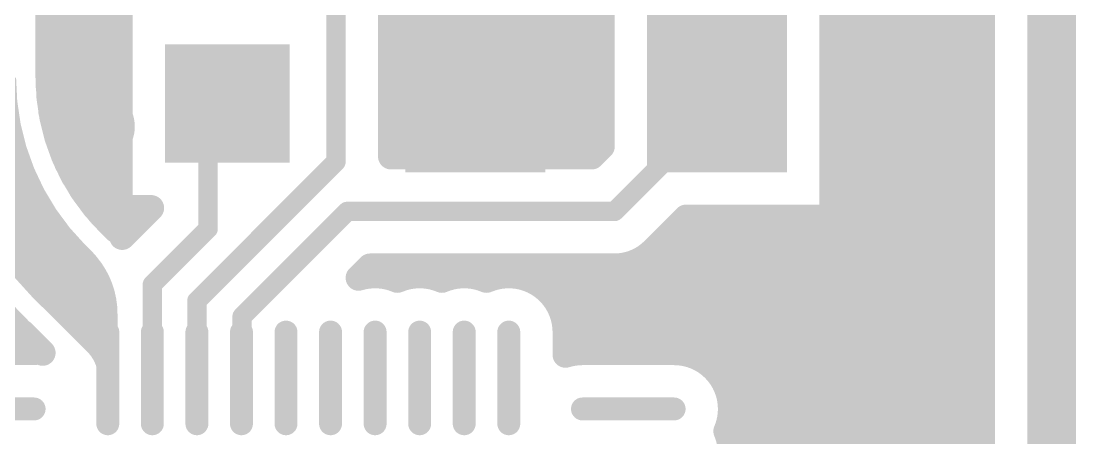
# Model space of a CAD drawing. Header units: inches. Extents: x 0 to 226, y 0 to 70.
# Drawn here: x 187.99 to 196.27, y 10.76 to 14.04 of the extents above; entities that cross this region are included whole.
import ezdxf

# ---------------------------------------------------------------- set-up
doc = ezdxf.new("R2010")
doc.units = ezdxf.units.IN
doc.layers.add('Keep-Out Layer', color=6, linetype='Continuous')
doc.layers.add('Top Layer', color=1, linetype='Continuous')

msp = doc.modelspace()

# ---------------------------------------------------------------- linework, layer by layer
at = {"layer": 'Keep-Out Layer'}
msp.add_lwpolyline([(196.08357024, -0.008415019999999999, 0.3809999999999999, 0.3809999999999999, 0), (196.08357024, 24.82168518, 0.3809999999999999, 0.3809999999999999, 0)], format="xyseb", dxfattribs=at)
at = {"layer": 'Top Layer'}
for points in [[(192.46724016, 12.97211528, 0.2032, 0.2032, 0), (192.46724016, 18.49805038, 0.2032, 0.2032, 0)], [(194.49924016, 0.53768498, 0.2032, 0.2032, 0), (194.49924016, 18.49805038, 0.2032, 0.2032, 0)], [(194.70244016, 0.53768498, 0.2032, 0.2032, 0), (194.70244016, 18.49805038, 0.2032, 0.2032, 0)], [(194.90564016, 0.53768498, 0.2032, 0.2032, 0), (194.90564016, 18.49805038, 0.2032, 0.2032, 0)], [(195.10884016, 0.53768498, 0.2032, 0.2032, 0), (195.10884016, 18.49805038, 0.2032, 0.2032, 0)], [(195.31204016, 0.53768498, 0.2032, 0.2032, 0), (195.31204016, 18.49805038, 0.2032, 0.2032, 0)], [(195.51524016, 0.53768498, 0.2032, 0.2032, 0), (195.51524016, 18.49805038, 0.2032, 0.2032, 0)], [(195.53747024, 0.53768498, 0.2032, 0.2032, 0), (195.53747024, 18.49805038, 0.2032, 0.2032, 0)], [(188.40324016, 12.81323574, 0.2032, 0.2032, 0), (188.40324016, 18.24406562, 0.2032, 0.2032, 0)], [(188.60644016, 12.52596936, 0.2032, 0.2032, 0), (188.60644016, 18.24406562, 0.2032, 0.2032, 0)], [(188.2022144, 13.59104724, 0.2032, 0.2032, 0), (188.2022144, 17.661001, 0.2032, 0.2032, 0)], [(192.26404016, 12.97211528, 0.2032, 0.2032, 0), (192.26404016, 15.04865672, 0.2032, 0.2032, 0)], [(192.06084016, 12.97211528, 0.2032, 0.2032, 0), (192.06084016, 14.84545672, 0.2032, 0.2032, 0)], [(191.24804016, 12.97211528, 0.2032, 0.2032, 0), (191.24804016, 14.76653638, 0.2032, 0.2032, 0)], [(191.45124016, 12.97211528, 0.2032, 0.2032, 0), (191.45124016, 14.79303874, 0.2032, 0.2032, 0)], [(191.65444016, 12.97211528, 0.2032, 0.2032, 0), (191.65444016, 14.79303874, 0.2032, 0.2032, 0)], [(191.85764016, 12.97211528, 0.2032, 0.2032, 0), (191.85764016, 14.79303874, 0.2032, 0.2032, 0)], [(190.46131072, 12.93094188, 0.1524, 0.1524, 0), (190.46131072, 14.59046358, 0.1524, 0.1524, 0)], [(191.04484016, 12.97211528, 0.2032, 0.2032, 0), (191.04484016, 14.56333638, 0.2032, 0.2032, 0)], [(192.55001876, 13.0512947, 0.2032, 0.2032, 0), (192.55001876, 14.50424074, 0.2032, 0.2032, 0)], [(194.36122164, 12.49303826, 0.2032, 0.2032, 0), (194.36122164, 14.50424074, 0.2032, 0.2032, 0)], [(190.89311072, 12.97211528, 0.2032, 0.2032, 0), (190.89311072, 14.41160694, 0.2032, 0.2032, 0)], [(188.76203548, 12.56723928, 0.2032, 0.2032, 0), (188.76203548, 14.20843996, 0.2032, 0.2032, 0)], [(188.2022144, 13.93366784, 0.2032, 0.2032, 0), (188.76203548, 13.93366784, 0.2032, 0.2032, 0)], [(190.89311072, 13.93366784, 0.2032, 0.2032, 0), (192.55001876, 13.93366784, 0.2032, 0.2032, 0)], [(194.36122164, 13.93366784, 0.2032, 0.2032, 0), (195.53747024, 13.93366784, 0.2032, 0.2032, 0)], [(188.2862376, 12.06979552, 0.5841999999999999, 0.5841999999999999, -0.198912367379658), (187.6561144, 13.59104724, 0.5841999999999999, 0.5841999999999999, 0)], [(188.2022144, 13.73046784, 0.2032, 0.2032, 0), (188.76203548, 13.73046784, 0.2032, 0.2032, 0)], [(190.89311072, 13.73046784, 0.2032, 0.2032, 0), (192.55001876, 13.73046784, 0.2032, 0.2032, 0)], [(194.36122164, 13.73046784, 0.2032, 0.2032, 0), (195.53747024, 13.73046784, 0.2032, 0.2032, 0)], [(187.90008648, 11.6836444, 0.2032, 0.2032, -0.198912367379658), (187.1100144, 13.59104724, 0.2032, 0.2032, 0)], [(188.67137272, 12.45696518, 0.2032, 0.2032, -0.1986794468705215), (188.2022144, 13.59104724, 0.2032, 0.2032, 0)], [(188.20348186, 13.52726784, 0.2032, 0.2032, 0), (188.76203548, 13.52726784, 0.2032, 0.2032, 0)], [(190.89311072, 13.52726784, 0.2032, 0.2032, 0), (192.55001876, 13.52726784, 0.2032, 0.2032, 0)], [(194.36122164, 13.52726784, 0.2032, 0.2032, 0), (195.53747024, 13.52726784, 0.2032, 0.2032, 0)], [(188.22457148, 13.32406784, 0.2032, 0.2032, 0), (188.76203548, 13.32406784, 0.2032, 0.2032, 0)], [(189.45671024, 13.10991282, 0.1524, 0.1524, 0), (189.70776384, 13.36096642, 0.1524, 0.1524, 0)], [(190.89311072, 13.32406784, 0.2032, 0.2032, 0), (192.55001876, 13.32406784, 0.2032, 0.2032, 0)], [(194.36122164, 13.32406784, 0.2032, 0.2032, 0), (195.53747024, 13.32406784, 0.2032, 0.2032, 0)], [(192.64969598, 12.54031528, 0.1524, 0.1524, 0), (193.4556202, 13.3462395, 0.1524, 0.1524, 0)], [(193.4556202, 13.3462395, 0.1524, 0.1524, 0), (193.45562528, 13.3462395, 0.1524, 0.1524, 0)], [(188.27261558, 13.12086784, 0.2032, 0.2032, 0), (188.76203548, 13.12086784, 0.2032, 0.2032, 0)], [(189.45671024, 12.40395792, 0.1524, 0.1524, 0), (189.45671024, 13.10991282, 0.1524, 0.1524, 0)], [(190.89311072, 13.12086784, 0.2032, 0.2032, 0), (192.55001876, 13.12086784, 0.2032, 0.2032, 0)], [(194.36122164, 13.12086784, 0.2032, 0.2032, 0), (195.53747024, 13.12086784, 0.2032, 0.2032, 0)], [(192.47083934, 12.97211528, 0.2032, 0.2032, 0), (192.55001876, 13.0512947, 0.2032, 0.2032, 0)], [(188.35027608, 12.91766784, 0.2032, 0.2032, 0), (188.76203548, 12.91766784, 0.2032, 0.2032, 0)], [(190.89311072, 12.97211528, 0.2032, 0.2032, 0), (192.47083934, 12.97211528, 0.2032, 0.2032, 0)], [(194.36122164, 12.91766784, 0.2032, 0.2032, 0), (195.53747024, 12.91766784, 0.2032, 0.2032, 0)], [(189.36869924, 11.8383304, 0.1524, 0.1524, 0), (190.46131072, 12.93094188, 0.1524, 0.1524, 0)], [(188.4626787, 12.71446784, 0.2032, 0.2032, 0), (188.76203548, 12.71446784, 0.2032, 0.2032, 0)], [(194.36122164, 12.71446784, 0.2032, 0.2032, 0), (195.53747024, 12.71446784, 0.2032, 0.2032, 0)], [(188.61964054, 12.51126784, 0.2032, 0.2032, 0), (188.95336352, 12.51126784, 0.2032, 0.2032, 0)], [(188.76203548, 12.56723928, 0.2032, 0.2032, 0), (189.00933496, 12.56723928, 0.2032, 0.2032, 0)], [(188.78181192, 12.33971624, 0.2032, 0.2032, 0), (189.00933496, 12.56723928, 0.2032, 0.2032, 0)], [(188.80964016, 12.36754448, 0.2032, 0.2032, 0), (188.80964016, 12.56723928, 0.2032, 0.2032, 0)], [(189.72397666, 11.71504388, 0.1524, 0.1524, 0), (190.54924806, 12.54031528, 0.1524, 0.1524, 0)], [(190.54924806, 12.54031528, 0.1524, 0.1524, 0), (192.64969598, 12.54031528, 0.1524, 0.1524, 0)], [(194.36122164, 12.51126784, 0.2032, 0.2032, 0), (195.53747024, 12.51126784, 0.2032, 0.2032, 0)], [(188.67238872, 12.45594664, 0.2032, 0.2032, 0), (188.73348334, 12.39485202, 0.2032, 0.2032, 0)], [(192.95551198, 12.23547464, 0.2032, 0.2032, 0), (193.2130756, 12.49303826, 0.2032, 0.2032, 0)], [(193.2130756, 12.49303826, 0.2032, 0.2032, 0), (194.36122164, 12.49303826, 0.2032, 0.2032, 0)], [(193.28004016, 11.40412756, 0.2032, 0.2032, 0), (193.28004016, 12.49303826, 0.2032, 0.2032, 0)], [(193.48324016, 11.24398056, 0.2032, 0.2032, 0), (193.48324016, 12.49303826, 0.2032, 0.2032, 0)], [(193.68644016, 0.53768498, 0.2032, 0.2032, 0), (193.68644016, 12.49303826, 0.2032, 0.2032, 0)], [(193.88964016, 0.53768498, 0.2032, 0.2032, 0), (193.88964016, 12.49303826, 0.2032, 0.2032, 0)], [(194.09284016, 0.53768498, 0.2032, 0.2032, 0), (194.09284016, 12.49303826, 0.2032, 0.2032, 0)], [(194.29604016, 0.53768498, 0.2032, 0.2032, 0), (194.29604016, 12.49303826, 0.2032, 0.2032, 0)], [(189.01869994, 11.96594762, 0.1524, 0.1524, 0), (189.45671024, 12.40395792, 0.1524, 0.1524, 0)], [(193.07684016, 11.43475234, 0.2032, 0.2032, 0), (193.07684016, 12.35680282, 0.2032, 0.2032, 0)], [(188.2862376, 12.06979552, 0.5841999999999999, 0.5841999999999999, 0), (188.34733222, 12.0087009, 0.5841999999999999, 0.5841999999999999, 0)], [(193.02810518, 12.30806784, 0.2032, 0.2032, 0), (195.53747024, 12.30806784, 0.2032, 0.2032, 0)], [(192.95551198, 12.23547464, 0.2032, 0.2032, -0.1993267855441518), (192.64969598, 12.10851528, 0.2032, 0.2032, 0)], [(192.9550243, 12.23498696, 0.2032, 0.2032, -0.198912367379658), (192.64969598, 12.10851528, 0.2032, 0.2032, 0)], [(192.87364016, 11.43475234, 0.2032, 0.2032, 0), (192.87364016, 12.17112628, 0.2032, 0.2032, 0)], [(188.48931568, 12.17099674, 0.1524, 0.1524, -0.198912367379658), (188.66870064, 11.7379242, 0.1524, 0.1524, 0)], [(190.63864336, 12.01905394, 0.2032, 0.2032, 0), (190.7281047, 12.10851528, 0.2032, 0.2032, 0)], [(190.72445726, 12.10486784, 0.2032, 0.2032, 0), (195.53747024, 12.10486784, 0.2032, 0.2032, 0)], [(190.7281047, 12.10851528, 0.2032, 0.2032, 0), (192.64969598, 12.10851528, 0.2032, 0.2032, 0)], [(191.04484016, 12.03229242, 0.2032, 0.2032, 0), (191.04484016, 12.10851528, 0.2032, 0.2032, 0)], [(191.24804016, 12.01926984, 0.2032, 0.2032, 0), (191.24804016, 12.10851528, 0.2032, 0.2032, 0)], [(191.65444016, 12.0070753, 0.2032, 0.2032, 0), (191.65444016, 12.10851528, 0.2032, 0.2032, 0)], [(192.06084016, 11.96692044, 0.2032, 0.2032, 0), (192.06084016, 12.10851528, 0.2032, 0.2032, 0)], [(192.26404016, 11.60789906, 0.2032, 0.2032, 0), (192.26404016, 12.10851528, 0.2032, 0.2032, 0)], [(192.46724016, 11.43475234, 0.2032, 0.2032, 0), (192.46724016, 12.10851528, 0.2032, 0.2032, 0)], [(192.67044016, 11.43475234, 0.2032, 0.2032, 0), (192.67044016, 12.10901312, 0.2032, 0.2032, 0)], [(190.63864336, 12.01905394, 0.2032, 0.2032, -0.176749268592899), (190.94369736, 12.00265316, 0.2032, 0.2032, 0)], [(190.94369736, 12.00265316, 0.2032, 0.2032, -0.2045827865795275), (191.29369412, 12.00265316, 0.2032, 0.2032, 0)], [(191.29369412, 12.00265316, 0.2032, 0.2032, -0.2045827865795275), (191.64369596, 12.00265316, 0.2032, 0.2032, 0)], [(191.64369596, 12.00265316, 0.2032, 0.2032, -0.5380189141260412), (192.26429416, 11.59285464, 0.2032, 0.2032, 0)], [(188.34733222, 12.0087009, 0.1524, 0.1524, -0.198912367379658), (188.66870064, 11.23285282, 0.1524, 0.1524, 0)], [(188.5306872, 11.9419878, 0.1524, 0.1524, -0.198912367379658), (188.66870064, 11.60879314, 0.1524, 0.1524, 0)], [(189.01869994, 11.23285282, 0.1524, 0.1524, 0), (189.01869994, 11.96594762, 0.1524, 0.1524, 0)], [(188.14647664, 11.90713646, 0.1524, 0.1524, 0), (188.56117736, 11.49243574, 0.1524, 0.1524, 0)], [(188.33675312, 11.87137326, 0.1524, 0.1524, 0), (188.4519218, 11.75620458, 0.1524, 0.1524, 0)], [(192.13993322, 11.90166784, 0.2032, 0.2032, 0), (195.53747024, 11.90166784, 0.2032, 0.2032, 0)], [(189.36869924, 11.23285282, 0.1524, 0.1524, 0), (189.36869924, 11.8383304, 0.1524, 0.1524, 0)], [(187.90008648, 11.6836444, 0.2032, 0.2032, 0), (187.9611811, 11.62254978, 0.2032, 0.2032, 0)], [(188.4519218, 11.75620712, 0.1524, 0.1524, -0.198912367379658), (188.66870064, 11.23285282, 0.1524, 0.1524, 0)], [(188.66870064, 11.60879314, 0.1524, 0.1524, 0), (188.66870064, 11.7379242, 0.1524, 0.1524, 0)], [(189.72397666, 11.23813094, 0.1524, 0.1524, 0), (189.72397666, 11.71504388, 0.1524, 0.1524, 0)], [(192.2515967, 11.69846784, 0.2032, 0.2032, 0), (195.53747024, 11.69846784, 0.2032, 0.2032, 0)], [(187.99611372, 11.59052546, 0.2032, 0.2032, 0), (188.15699986, 11.42963932, 0.2032, 0.2032, 0)], [(187.99684016, 11.43475234, 0.2032, 0.2032, 0), (187.99684016, 11.58979902, 0.2032, 0.2032, 0)], [(188.66870064, 11.23285282, 0.1524, 0.1524, 0), (188.66870064, 11.60879314, 0.1524, 0.1524, 0)], [(192.26429416, 11.4143155, 0.2032, 0.2032, 0), (192.26429416, 11.59285464, 0.2032, 0.2032, 0)], [(188.66870064, 10.87285354, 0.17999964, 0.17999964, 0), (188.66870064, 11.5928521, 0.17999964, 0.17999964, 0)], [(189.01869994, 10.87285354, 0.17999964, 0.17999964, 0), (189.01869994, 11.5928521, 0.17999964, 0.17999964, 0)], [(189.36869924, 10.87285354, 0.17999964, 0.17999964, 0), (189.36869924, 11.5928521, 0.17999964, 0.17999964, 0)], [(189.71869854, 10.87285354, 0.17999964, 0.17999964, 0), (189.71869854, 11.5928521, 0.17999964, 0.17999964, 0)], [(190.06869784, 10.87285354, 0.17999964, 0.17999964, 0), (190.06869784, 11.5928521, 0.17999964, 0.17999964, 0)], [(190.41869714, 10.87285354, 0.17999964, 0.17999964, 0), (190.41869714, 11.5928521, 0.17999964, 0.17999964, 0)], [(190.76869644, 10.87285354, 0.17999964, 0.17999964, 0), (190.76869644, 11.5928521, 0.17999964, 0.17999964, 0)], [(191.11869574, 10.87285354, 0.17999964, 0.17999964, 0), (191.11869574, 11.5928521, 0.17999964, 0.17999964, 0)], [(191.46869504, 10.87285354, 0.17999964, 0.17999964, 0), (191.46869504, 11.5928521, 0.17999964, 0.17999964, 0)], [(191.81869434, 10.87285354, 0.17999964, 0.17999964, 0), (191.81869434, 11.5928521, 0.17999964, 0.17999964, 0)], [(186.56830098, 11.49526784, 0.2032, 0.2032, 0), (188.09137134, 11.49526784, 0.2032, 0.2032, 0)], [(187.83202972, 11.43475234, 0.2032, 0.2032, 0), (188.08969494, 11.43475234, 0.2032, 0.2032, 0)], [(188.56117736, 11.4924332, 0.1524, 0.1524, -0.198912367379658), (188.66870064, 11.23285282, 0.1524, 0.1524, 0)], [(192.26429416, 11.49526784, 0.2032, 0.2032, 0), (195.53747024, 11.49526784, 0.2032, 0.2032, 0)], [(192.26429416, 11.4143155, 0.2032, 0.2032, -0.07615422015174254), (192.39769242, 11.43475234, 0.2032, 0.2032, 0)], [(192.39769242, 11.43475234, 0.2032, 0.2032, 0), (193.11769606, 11.43475234, 0.2032, 0.2032, 0)], [(193.11769606, 11.43475234, 0.2032, 0.2032, -0.4142135623730951), (193.56329588, 10.98915252, 0.2032, 0.2032, 0)], [(193.44450008, 11.29206784, 0.2032, 0.2032, 0), (195.53747024, 11.29206784, 0.2032, 0.2032, 0)], [(189.71869854, 11.23285282, 0.1524, 0.1524, 0), (189.72397666, 11.23813094, 0.1524, 0.1524, 0)], [(193.55199542, 11.08886784, 0.2032, 0.2032, 0), (195.53747024, 11.08886784, 0.2032, 0.2032, 0)], [(188.0896924, 10.98915252, 0.17999964, 0.17999964, 0), (187.36969384, 10.98915252, 0.17999964, 0.17999964, 0)], [(192.39769496, 10.98915252, 0.17999964, 0.17999964, 0), (193.11769352, 10.98915252, 0.17999964, 0.17999964, 0)], [(193.56329588, 10.98915252, 0.2032, 0.2032, -0.1012428938695137), (193.52749458, 10.8141516, 0.2032, 0.2032, 0)], [(193.55111404, 10.88566784, 0.2032, 0.2032, 0), (195.53747024, 10.88566784, 0.2032, 0.2032, 0)], [(193.52749458, 10.8141516, 0.2032, 0.2032, -0.1012428938695139), (193.56329588, 10.63915322, 0.2032, 0.2032, 0)], [(193.56118514, 10.68246784, 0.2032, 0.2032, 0), (195.53747024, 10.68246784, 0.2032, 0.2032, 0)]]:
    msp.add_lwpolyline(points, format="xyseb", dxfattribs=at)
for points in [[(188.37292272, 14.02776214, 0.3048, 0.3048, 1), (188.67772272, 14.02776214, 0.3048, 0.3048, 1)], [(188.1514144, 14.13686784, 0.1016, 0.1016, 1), (188.2530144, 14.13686784, 0.1016, 0.1016, 1)], [(192.49921876, 14.13686784, 0.1016, 0.1016, 1), (192.60081876, 14.13686784, 0.1016, 0.1016, 1)], [(194.31042164, 14.13686784, 0.1016, 0.1016, 1), (194.41202164, 14.13686784, 0.1016, 0.1016, 1)], [(195.48667024, 14.13686784, 0.1016, 0.1016, 1), (195.58827024, 14.13686784, 0.1016, 0.1016, 1)], [(188.1514144, 13.93366784, 0.1016, 0.1016, 1), (188.2530144, 13.93366784, 0.1016, 0.1016, 1)], [(188.71123548, 13.93366784, 0.1016, 0.1016, 1), (188.81283548, 13.93366784, 0.1016, 0.1016, 1)], [(190.84231072, 13.93366784, 0.1016, 0.1016, 1), (190.94391072, 13.93366784, 0.1016, 0.1016, 1)], [(192.49921876, 13.93366784, 0.1016, 0.1016, 1), (192.60081876, 13.93366784, 0.1016, 0.1016, 1)], [(194.31042164, 13.93366784, 0.1016, 0.1016, 1), (194.41202164, 13.93366784, 0.1016, 0.1016, 1)], [(195.48667024, 13.93366784, 0.1016, 0.1016, 1), (195.58827024, 13.93366784, 0.1016, 0.1016, 1)], [(188.1514144, 13.73046784, 0.1016, 0.1016, 1), (188.2530144, 13.73046784, 0.1016, 0.1016, 1)], [(188.71123548, 13.73046784, 0.1016, 0.1016, 1), (188.81283548, 13.73046784, 0.1016, 0.1016, 1)], [(190.84231072, 13.73046784, 0.1016, 0.1016, 1), (190.94391072, 13.73046784, 0.1016, 0.1016, 1)], [(192.49921876, 13.73046784, 0.1016, 0.1016, 1), (192.60081876, 13.73046784, 0.1016, 0.1016, 1)], [(194.31042164, 13.73046784, 0.1016, 0.1016, 1), (194.41202164, 13.73046784, 0.1016, 0.1016, 1)], [(195.48667024, 13.73046784, 0.1016, 0.1016, 1), (195.58827024, 13.73046784, 0.1016, 0.1016, 1)], [(188.1514144, 13.59104724, 0.1016, 0.1016, 1), (188.2530144, 13.59104724, 0.1016, 0.1016, 1)], [(188.1514144, 13.59104724, 0.1016, 0.1016, 1), (188.2530144, 13.59104724, 0.1016, 0.1016, 1)], [(188.15268186, 13.52726784, 0.1016, 0.1016, 1), (188.25428186, 13.52726784, 0.1016, 0.1016, 1)], [(188.71123548, 13.52726784, 0.1016, 0.1016, 1), (188.81283548, 13.52726784, 0.1016, 0.1016, 1)], [(190.84231072, 13.52726784, 0.1016, 0.1016, 1), (190.94391072, 13.52726784, 0.1016, 0.1016, 1)], [(192.49921876, 13.52726784, 0.1016, 0.1016, 1), (192.60081876, 13.52726784, 0.1016, 0.1016, 1)], [(194.31042164, 13.52726784, 0.1016, 0.1016, 1), (194.41202164, 13.52726784, 0.1016, 0.1016, 1)], [(194.4900352, 13.29599322, 0.3048, 0.3048, 1), (194.7948352, 13.29599322, 0.3048, 0.3048, 1)], [(195.48667024, 13.52726784, 0.1016, 0.1016, 1), (195.58827024, 13.52726784, 0.1016, 0.1016, 1)], [(188.42372272, 13.20684684, 0.3048, 0.3048, 1), (188.72852272, 13.20684684, 0.3048, 0.3048, 1)], [(188.17377148, 13.32406784, 0.1016, 0.1016, 1), (188.27537148, 13.32406784, 0.1016, 0.1016, 1)], [(188.71123548, 13.32406784, 0.1016, 0.1016, 1), (188.81283548, 13.32406784, 0.1016, 0.1016, 1)], [(189.66966384, 13.36096642, 0.0762, 0.0762, 1), (189.74586384, 13.36096642, 0.0762, 0.0762, 1)], [(190.84231072, 13.32406784, 0.1016, 0.1016, 1), (190.94391072, 13.32406784, 0.1016, 0.1016, 1)], [(192.49921876, 13.32406784, 0.1016, 0.1016, 1), (192.60081876, 13.32406784, 0.1016, 0.1016, 1)], [(194.31042164, 13.32406784, 0.1016, 0.1016, 1), (194.41202164, 13.32406784, 0.1016, 0.1016, 1)], [(195.48667024, 13.32406784, 0.1016, 0.1016, 1), (195.58827024, 13.32406784, 0.1016, 0.1016, 1)], [(193.4175202, 13.3462395, 0.0762, 0.0762, 1), (193.4937202, 13.3462395, 0.0762, 0.0762, 1)], [(193.4175202, 13.3462395, 0.0762, 0.0762, 1), (193.4937202, 13.3462395, 0.0762, 0.0762, 1)], [(193.41752528, 13.3462395, 0.0762, 0.0762, 1), (193.49372528, 13.3462395, 0.0762, 0.0762, 1)], [(188.22181558, 13.12086784, 0.1016, 0.1016, 1), (188.32341558, 13.12086784, 0.1016, 0.1016, 1)], [(188.71123548, 13.12086784, 0.1016, 0.1016, 1), (188.81283548, 13.12086784, 0.1016, 0.1016, 1)], [(189.41861024, 13.10991282, 0.0762, 0.0762, 1), (189.49481024, 13.10991282, 0.0762, 0.0762, 1)], [(189.41861024, 13.10991282, 0.0762, 0.0762, 1), (189.49481024, 13.10991282, 0.0762, 0.0762, 1)], [(190.84231072, 13.12086784, 0.1016, 0.1016, 1), (190.94391072, 13.12086784, 0.1016, 0.1016, 1)], [(192.49921876, 13.12086784, 0.1016, 0.1016, 1), (192.60081876, 13.12086784, 0.1016, 0.1016, 1)], [(194.31042164, 13.12086784, 0.1016, 0.1016, 1), (194.41202164, 13.12086784, 0.1016, 0.1016, 1)], [(195.48667024, 13.12086784, 0.1016, 0.1016, 1), (195.58827024, 13.12086784, 0.1016, 0.1016, 1)], [(192.49921876, 13.0512947, 0.1016, 0.1016, 1), (192.60081876, 13.0512947, 0.1016, 0.1016, 1)], [(192.49921876, 13.0512947, 0.1016, 0.1016, 1), (192.60081876, 13.0512947, 0.1016, 0.1016, 1)], [(188.29947608, 12.91766784, 0.1016, 0.1016, 1), (188.40107608, 12.91766784, 0.1016, 0.1016, 1)], [(188.71123548, 12.91766784, 0.1016, 0.1016, 1), (188.81283548, 12.91766784, 0.1016, 0.1016, 1)], [(190.84231072, 12.97211528, 0.1016, 0.1016, 1), (190.94391072, 12.97211528, 0.1016, 0.1016, 1)], [(190.84231072, 12.97211528, 0.1016, 0.1016, 1), (190.94391072, 12.97211528, 0.1016, 0.1016, 1)], [(190.99404016, 12.97211528, 0.1016, 0.1016, 1), (191.09564016, 12.97211528, 0.1016, 0.1016, 1)], [(191.19724016, 12.97211528, 0.1016, 0.1016, 1), (191.29884016, 12.97211528, 0.1016, 0.1016, 1)], [(191.40044016, 12.97211528, 0.1016, 0.1016, 1), (191.50204016, 12.97211528, 0.1016, 0.1016, 1)], [(191.60364016, 12.97211528, 0.1016, 0.1016, 1), (191.70524016, 12.97211528, 0.1016, 0.1016, 1)], [(191.80684016, 12.97211528, 0.1016, 0.1016, 1), (191.90844016, 12.97211528, 0.1016, 0.1016, 1)], [(192.01004016, 12.97211528, 0.1016, 0.1016, 1), (192.11164016, 12.97211528, 0.1016, 0.1016, 1)], [(192.21324016, 12.97211528, 0.1016, 0.1016, 1), (192.31484016, 12.97211528, 0.1016, 0.1016, 1)], [(192.41644016, 12.97211528, 0.1016, 0.1016, 1), (192.51804016, 12.97211528, 0.1016, 0.1016, 1)], [(192.42003934, 12.97211528, 0.1016, 0.1016, 1), (192.52163934, 12.97211528, 0.1016, 0.1016, 1)], [(192.42003934, 12.97211528, 0.1016, 0.1016, 1), (192.52163934, 12.97211528, 0.1016, 0.1016, 1)], [(194.31042164, 12.91766784, 0.1016, 0.1016, 1), (194.41202164, 12.91766784, 0.1016, 0.1016, 1)], [(195.48667024, 12.91766784, 0.1016, 0.1016, 1), (195.58827024, 12.91766784, 0.1016, 0.1016, 1)], [(190.42321072, 12.93094188, 0.0762, 0.0762, 1), (190.49941072, 12.93094188, 0.0762, 0.0762, 1)], [(190.42321072, 12.93094188, 0.0762, 0.0762, 1), (190.49941072, 12.93094188, 0.0762, 0.0762, 1)], [(188.35244016, 12.81323574, 0.1016, 0.1016, 1), (188.45404016, 12.81323574, 0.1016, 0.1016, 1)], [(188.4118787, 12.71446784, 0.1016, 0.1016, 1), (188.5134787, 12.71446784, 0.1016, 0.1016, 1)], [(188.71123548, 12.71446784, 0.1016, 0.1016, 1), (188.81283548, 12.71446784, 0.1016, 0.1016, 1)], [(194.31042164, 12.71446784, 0.1016, 0.1016, 1), (194.41202164, 12.71446784, 0.1016, 0.1016, 1)], [(195.48667024, 12.71446784, 0.1016, 0.1016, 1), (195.58827024, 12.71446784, 0.1016, 0.1016, 1)], [(188.55564016, 12.52596936, 0.1016, 0.1016, 1), (188.65724016, 12.52596936, 0.1016, 0.1016, 1)], [(188.56884054, 12.51126784, 0.1016, 0.1016, 1), (188.67044054, 12.51126784, 0.1016, 0.1016, 1)], [(188.71123548, 12.56723928, 0.1016, 0.1016, 1), (188.81283548, 12.56723928, 0.1016, 0.1016, 1)], [(188.71123548, 12.56723928, 0.1016, 0.1016, 1), (188.81283548, 12.56723928, 0.1016, 0.1016, 1)], [(188.75884016, 12.56723928, 0.1016, 0.1016, 1), (188.86044016, 12.56723928, 0.1016, 0.1016, 1)], [(188.90256352, 12.51126784, 0.1016, 0.1016, 1), (189.00416352, 12.51126784, 0.1016, 0.1016, 1)], [(188.95853496, 12.56723928, 0.1016, 0.1016, 1), (189.06013496, 12.56723928, 0.1016, 0.1016, 1)], [(188.95853496, 12.56723928, 0.1016, 0.1016, 1), (189.06013496, 12.56723928, 0.1016, 0.1016, 1)], [(190.51114806, 12.54031528, 0.0762, 0.0762, 1), (190.58734806, 12.54031528, 0.0762, 0.0762, 1)], [(190.51114806, 12.54031528, 0.0762, 0.0762, 1), (190.58734806, 12.54031528, 0.0762, 0.0762, 1)], [(192.61159598, 12.54031528, 0.0762, 0.0762, 1), (192.68779598, 12.54031528, 0.0762, 0.0762, 1)], [(192.61159598, 12.54031528, 0.0762, 0.0762, 1), (192.68779598, 12.54031528, 0.0762, 0.0762, 1)], [(194.31042164, 12.51126784, 0.1016, 0.1016, 1), (194.41202164, 12.51126784, 0.1016, 0.1016, 1)], [(195.48667024, 12.51126784, 0.1016, 0.1016, 1), (195.58827024, 12.51126784, 0.1016, 0.1016, 1)], [(188.62057272, 12.45696518, 0.1016, 0.1016, 1), (188.72217272, 12.45696518, 0.1016, 0.1016, 1)], [(188.62158872, 12.45594664, 0.1016, 0.1016, 1), (188.72318872, 12.45594664, 0.1016, 0.1016, 1)], [(193.1622756, 12.49303826, 0.1016, 0.1016, 1), (193.2638756, 12.49303826, 0.1016, 0.1016, 1)], [(193.1622756, 12.49303826, 0.1016, 0.1016, 1), (193.2638756, 12.49303826, 0.1016, 0.1016, 1)], [(193.22924016, 12.49303826, 0.1016, 0.1016, 1), (193.33084016, 12.49303826, 0.1016, 0.1016, 1)], [(193.43244016, 12.49303826, 0.1016, 0.1016, 1), (193.53404016, 12.49303826, 0.1016, 0.1016, 1)], [(193.63564016, 12.49303826, 0.1016, 0.1016, 1), (193.73724016, 12.49303826, 0.1016, 0.1016, 1)], [(193.83884016, 12.49303826, 0.1016, 0.1016, 1), (193.94044016, 12.49303826, 0.1016, 0.1016, 1)], [(194.04204016, 12.49303826, 0.1016, 0.1016, 1), (194.14364016, 12.49303826, 0.1016, 0.1016, 1)], [(194.24524016, 12.49303826, 0.1016, 0.1016, 1), (194.34684016, 12.49303826, 0.1016, 0.1016, 1)], [(194.31042164, 12.49303826, 0.1016, 0.1016, 1), (194.41202164, 12.49303826, 0.1016, 0.1016, 1)], [(194.31042164, 12.49303826, 0.1016, 0.1016, 1), (194.41202164, 12.49303826, 0.1016, 0.1016, 1)], [(188.68268334, 12.39485202, 0.1016, 0.1016, 1), (188.78428334, 12.39485202, 0.1016, 0.1016, 1)], [(188.73101192, 12.33971624, 0.1016, 0.1016, 1), (188.83261192, 12.33971624, 0.1016, 0.1016, 1)], [(188.75884016, 12.36754448, 0.1016, 0.1016, 1), (188.86044016, 12.36754448, 0.1016, 0.1016, 1)], [(189.41861024, 12.40395792, 0.0762, 0.0762, 1), (189.49481024, 12.40395792, 0.0762, 0.0762, 1)], [(189.41861024, 12.40395792, 0.0762, 0.0762, 1), (189.49481024, 12.40395792, 0.0762, 0.0762, 1)], [(193.02604016, 12.35680282, 0.1016, 0.1016, 1), (193.12764016, 12.35680282, 0.1016, 0.1016, 1)], [(188.1401876, 12.06979552, 0.2921, 0.2921, 1), (188.4322876, 12.06979552, 0.2921, 0.2921, 1)], [(188.1401876, 12.06979552, 0.2921, 0.2921, 1), (188.4322876, 12.06979552, 0.2921, 0.2921, 1)], [(192.97730518, 12.30806784, 0.1016, 0.1016, 1), (193.07890518, 12.30806784, 0.1016, 0.1016, 1)], [(195.48667024, 12.30806784, 0.1016, 0.1016, 1), (195.58827024, 12.30806784, 0.1016, 0.1016, 1)], [(188.20128222, 12.0087009, 0.2921, 0.2921, 1), (188.49338222, 12.0087009, 0.2921, 0.2921, 1)], [(192.82284016, 12.17112628, 0.1016, 0.1016, 1), (192.92444016, 12.17112628, 0.1016, 0.1016, 1)], [(192.9042243, 12.23498696, 0.1016, 0.1016, 1), (193.0058243, 12.23498696, 0.1016, 0.1016, 1)], [(192.90471198, 12.23547464, 0.1016, 0.1016, 1), (193.00631198, 12.23547464, 0.1016, 0.1016, 1)], [(192.90471198, 12.23547464, 0.1016, 0.1016, 1), (193.00631198, 12.23547464, 0.1016, 0.1016, 1)], [(194.88550304, 11.99596788, 0.3048, 0.3048, 1), (195.19030304, 11.99596788, 0.3048, 0.3048, 1)], [(188.45121568, 12.17099674, 0.0762, 0.0762, 1), (188.52741568, 12.17099674, 0.0762, 0.0762, 1)], [(190.67365726, 12.10486784, 0.1016, 0.1016, 1), (190.77525726, 12.10486784, 0.1016, 0.1016, 1)], [(190.6773047, 12.10851528, 0.1016, 0.1016, 1), (190.7789047, 12.10851528, 0.1016, 0.1016, 1)], [(190.6773047, 12.10851528, 0.1016, 0.1016, 1), (190.7789047, 12.10851528, 0.1016, 0.1016, 1)], [(190.99404016, 12.10851528, 0.1016, 0.1016, 1), (191.09564016, 12.10851528, 0.1016, 0.1016, 1)], [(191.19724016, 12.10851528, 0.1016, 0.1016, 1), (191.29884016, 12.10851528, 0.1016, 0.1016, 1)], [(191.60364016, 12.10851528, 0.1016, 0.1016, 1), (191.70524016, 12.10851528, 0.1016, 0.1016, 1)], [(192.01004016, 12.10851528, 0.1016, 0.1016, 1), (192.11164016, 12.10851528, 0.1016, 0.1016, 1)], [(192.21324016, 12.10851528, 0.1016, 0.1016, 1), (192.31484016, 12.10851528, 0.1016, 0.1016, 1)], [(192.41644016, 12.10851528, 0.1016, 0.1016, 1), (192.51804016, 12.10851528, 0.1016, 0.1016, 1)], [(192.59889598, 12.10851528, 0.1016, 0.1016, 1), (192.70049598, 12.10851528, 0.1016, 0.1016, 1)], [(192.59889598, 12.10851528, 0.1016, 0.1016, 1), (192.70049598, 12.10851528, 0.1016, 0.1016, 1)], [(192.59889598, 12.10851528, 0.1016, 0.1016, 1), (192.70049598, 12.10851528, 0.1016, 0.1016, 1)], [(192.61964016, 12.10901312, 0.1016, 0.1016, 1), (192.72124016, 12.10901312, 0.1016, 0.1016, 1)], [(192.81916224, 11.8802531, 0.3048, 0.3048, 1), (193.12396224, 11.8802531, 0.3048, 0.3048, 1)], [(195.48667024, 12.10486784, 0.1016, 0.1016, 1), (195.58827024, 12.10486784, 0.1016, 0.1016, 1)], [(190.58784336, 12.01905394, 0.1016, 0.1016, 1), (190.68944336, 12.01905394, 0.1016, 0.1016, 1)], [(190.58784336, 12.01905394, 0.1016, 0.1016, 1), (190.68944336, 12.01905394, 0.1016, 0.1016, 1)], [(190.89289736, 12.00265316, 0.1016, 0.1016, 1), (190.99449736, 12.00265316, 0.1016, 0.1016, 1)], [(190.89289736, 12.00265316, 0.1016, 0.1016, 1), (190.99449736, 12.00265316, 0.1016, 0.1016, 1)], [(190.99404016, 12.03229242, 0.1016, 0.1016, 1), (191.09564016, 12.03229242, 0.1016, 0.1016, 1)], [(191.19724016, 12.01926984, 0.1016, 0.1016, 1), (191.29884016, 12.01926984, 0.1016, 0.1016, 1)], [(191.24289412, 12.00265316, 0.1016, 0.1016, 1), (191.34449412, 12.00265316, 0.1016, 0.1016, 1)], [(191.24289412, 12.00265316, 0.1016, 0.1016, 1), (191.34449412, 12.00265316, 0.1016, 0.1016, 1)], [(191.59289596, 12.00265316, 0.1016, 0.1016, 1), (191.69449596, 12.00265316, 0.1016, 0.1016, 1)], [(191.59289596, 12.00265316, 0.1016, 0.1016, 1), (191.69449596, 12.00265316, 0.1016, 0.1016, 1)], [(191.60364016, 12.0070753, 0.1016, 0.1016, 1), (191.70524016, 12.0070753, 0.1016, 0.1016, 1)], [(193.8816544, 11.83378634, 0.3048, 0.3048, 1), (194.1864544, 11.83378634, 0.3048, 0.3048, 1)], [(188.30923222, 12.0087009, 0.0762, 0.0762, 1), (188.38543222, 12.0087009, 0.0762, 0.0762, 1)], [(188.4925872, 11.9419878, 0.0762, 0.0762, 1), (188.5687872, 11.9419878, 0.0762, 0.0762, 1)], [(188.98059994, 11.96594762, 0.0762, 0.0762, 1), (189.05679994, 11.96594762, 0.0762, 0.0762, 1)], [(188.98059994, 11.96594762, 0.0762, 0.0762, 1), (189.05679994, 11.96594762, 0.0762, 0.0762, 1)], [(192.01004016, 11.96692044, 0.1016, 0.1016, 1), (192.11164016, 11.96692044, 0.1016, 0.1016, 1)], [(188.10837664, 11.90713646, 0.0762, 0.0762, 1), (188.18457664, 11.90713646, 0.0762, 0.0762, 1)], [(188.29865312, 11.87137326, 0.0762, 0.0762, 1), (188.37485312, 11.87137326, 0.0762, 0.0762, 1)], [(192.08913322, 11.90166784, 0.1016, 0.1016, 1), (192.19073322, 11.90166784, 0.1016, 0.1016, 1)], [(195.48667024, 11.90166784, 0.1016, 0.1016, 1), (195.58827024, 11.90166784, 0.1016, 0.1016, 1)], [(189.33059924, 11.8383304, 0.0762, 0.0762, 1), (189.40679924, 11.8383304, 0.0762, 0.0762, 1)], [(189.33059924, 11.8383304, 0.0762, 0.0762, 1), (189.40679924, 11.8383304, 0.0762, 0.0762, 1)], [(187.84928648, 11.6836444, 0.1016, 0.1016, 1), (187.95088648, 11.6836444, 0.1016, 0.1016, 1)], [(187.84928648, 11.6836444, 0.1016, 0.1016, 1), (187.95088648, 11.6836444, 0.1016, 0.1016, 1)], [(188.4138218, 11.75620712, 0.0762, 0.0762, 1), (188.4900218, 11.75620712, 0.0762, 0.0762, 1)], [(188.4138218, 11.75620458, 0.0762, 0.0762, 1), (188.4900218, 11.75620458, 0.0762, 0.0762, 1)], [(188.63060064, 11.7379242, 0.0762, 0.0762, 1), (188.70680064, 11.7379242, 0.0762, 0.0762, 1)], [(188.63060064, 11.7379242, 0.0762, 0.0762, 1), (188.70680064, 11.7379242, 0.0762, 0.0762, 1)], [(189.68587666, 11.71504388, 0.0762, 0.0762, 1), (189.76207666, 11.71504388, 0.0762, 0.0762, 1)], [(189.68587666, 11.71504388, 0.0762, 0.0762, 1), (189.76207666, 11.71504388, 0.0762, 0.0762, 1)], [(192.2007967, 11.69846784, 0.1016, 0.1016, 1), (192.3023967, 11.69846784, 0.1016, 0.1016, 1)], [(195.48667024, 11.69846784, 0.1016, 0.1016, 1), (195.58827024, 11.69846784, 0.1016, 0.1016, 1)], [(187.9103811, 11.62254978, 0.1016, 0.1016, 1), (188.0119811, 11.62254978, 0.1016, 0.1016, 1)], [(187.94531372, 11.59052546, 0.1016, 0.1016, 1), (188.04691372, 11.59052546, 0.1016, 0.1016, 1)], [(187.94604016, 11.58979902, 0.1016, 0.1016, 1), (188.04764016, 11.58979902, 0.1016, 0.1016, 1)], [(188.63060064, 11.60879314, 0.0762, 0.0762, 1), (188.70680064, 11.60879314, 0.0762, 0.0762, 1)], [(188.63060064, 11.60879314, 0.0762, 0.0762, 1), (188.70680064, 11.60879314, 0.0762, 0.0762, 1)], [(188.63060064, 11.60879314, 0.0762, 0.0762, 1), (188.70680064, 11.60879314, 0.0762, 0.0762, 1)], [(192.21324016, 11.60789906, 0.1016, 0.1016, 1), (192.31484016, 11.60789906, 0.1016, 0.1016, 1)], [(192.21349416, 11.59285464, 0.1016, 0.1016, 1), (192.31509416, 11.59285464, 0.1016, 0.1016, 1)], [(192.21349416, 11.59285464, 0.1016, 0.1016, 1), (192.31509416, 11.59285464, 0.1016, 0.1016, 1)], [(188.623702, 11.5928521, 0.08999982, 0.08999982, 1), (188.71369928, 11.5928521, 0.08999982, 0.08999982, 1)], [(188.9737013, 11.5928521, 0.08999982, 0.08999982, 1), (189.06369858, 11.5928521, 0.08999982, 0.08999982, 1)], [(189.3237006, 11.5928521, 0.08999982, 0.08999982, 1), (189.41369788, 11.5928521, 0.08999982, 0.08999982, 1)], [(189.6736999, 11.5928521, 0.08999982, 0.08999982, 1), (189.76369718, 11.5928521, 0.08999982, 0.08999982, 1)], [(190.0236992, 11.5928521, 0.08999982, 0.08999982, 1), (190.11369648, 11.5928521, 0.08999982, 0.08999982, 1)], [(190.3736985, 11.5928521, 0.08999982, 0.08999982, 1), (190.46369578, 11.5928521, 0.08999982, 0.08999982, 1)], [(190.7236978, 11.5928521, 0.08999982, 0.08999982, 1), (190.81369508, 11.5928521, 0.08999982, 0.08999982, 1)], [(191.0736971, 11.5928521, 0.08999982, 0.08999982, 1), (191.16369438, 11.5928521, 0.08999982, 0.08999982, 1)], [(191.4236964, 11.5928521, 0.08999982, 0.08999982, 1), (191.51369368, 11.5928521, 0.08999982, 0.08999982, 1)], [(191.7736957, 11.5928521, 0.08999982, 0.08999982, 1), (191.86369298, 11.5928521, 0.08999982, 0.08999982, 1)], [(187.94604016, 11.43475234, 0.1016, 0.1016, 1), (188.04764016, 11.43475234, 0.1016, 0.1016, 1)], [(188.03889494, 11.43475234, 0.1016, 0.1016, 1), (188.14049494, 11.43475234, 0.1016, 0.1016, 1)], [(188.04057134, 11.49526784, 0.1016, 0.1016, 1), (188.14217134, 11.49526784, 0.1016, 0.1016, 1)], [(188.10619986, 11.42963932, 0.1016, 0.1016, 1), (188.20779986, 11.42963932, 0.1016, 0.1016, 1)], [(188.52307736, 11.49243574, 0.0762, 0.0762, 1), (188.59927736, 11.49243574, 0.0762, 0.0762, 1)], [(188.52307736, 11.4924332, 0.0762, 0.0762, 1), (188.59927736, 11.4924332, 0.0762, 0.0762, 1)], [(192.21349416, 11.49526784, 0.1016, 0.1016, 1), (192.31509416, 11.49526784, 0.1016, 0.1016, 1)], [(192.34689242, 11.43475234, 0.1016, 0.1016, 1), (192.44849242, 11.43475234, 0.1016, 0.1016, 1)], [(192.34689242, 11.43475234, 0.1016, 0.1016, 1), (192.44849242, 11.43475234, 0.1016, 0.1016, 1)], [(192.41644016, 11.43475234, 0.1016, 0.1016, 1), (192.51804016, 11.43475234, 0.1016, 0.1016, 1)], [(192.61964016, 11.43475234, 0.1016, 0.1016, 1), (192.72124016, 11.43475234, 0.1016, 0.1016, 1)], [(192.82284016, 11.43475234, 0.1016, 0.1016, 1), (192.92444016, 11.43475234, 0.1016, 0.1016, 1)], [(193.02604016, 11.43475234, 0.1016, 0.1016, 1), (193.12764016, 11.43475234, 0.1016, 0.1016, 1)], [(193.06689606, 11.43475234, 0.1016, 0.1016, 1), (193.16849606, 11.43475234, 0.1016, 0.1016, 1)], [(193.06689606, 11.43475234, 0.1016, 0.1016, 1), (193.16849606, 11.43475234, 0.1016, 0.1016, 1)], [(195.48667024, 11.49526784, 0.1016, 0.1016, 1), (195.58827024, 11.49526784, 0.1016, 0.1016, 1)], [(192.21349416, 11.4143155, 0.1016, 0.1016, 1), (192.31509416, 11.4143155, 0.1016, 0.1016, 1)], [(192.21349416, 11.4143155, 0.1016, 0.1016, 1), (192.31509416, 11.4143155, 0.1016, 0.1016, 1)], [(193.22924016, 11.40412756, 0.1016, 0.1016, 1), (193.33084016, 11.40412756, 0.1016, 0.1016, 1)], [(193.39370008, 11.29206784, 0.1016, 0.1016, 1), (193.49530008, 11.29206784, 0.1016, 0.1016, 1)], [(195.48667024, 11.29206784, 0.1016, 0.1016, 1), (195.58827024, 11.29206784, 0.1016, 0.1016, 1)], [(188.63060064, 11.23285282, 0.0762, 0.0762, 1), (188.70680064, 11.23285282, 0.0762, 0.0762, 1)], [(188.63060064, 11.23285282, 0.0762, 0.0762, 1), (188.70680064, 11.23285282, 0.0762, 0.0762, 1)], [(188.63060064, 11.23285282, 0.0762, 0.0762, 1), (188.70680064, 11.23285282, 0.0762, 0.0762, 1)], [(188.63060064, 11.23285282, 0.0762, 0.0762, 1), (188.70680064, 11.23285282, 0.0762, 0.0762, 1)], [(188.98059994, 11.23285282, 0.0762, 0.0762, 1), (189.05679994, 11.23285282, 0.0762, 0.0762, 1)], [(189.33059924, 11.23285282, 0.0762, 0.0762, 1), (189.40679924, 11.23285282, 0.0762, 0.0762, 1)], [(189.68059854, 11.23285282, 0.0762, 0.0762, 1), (189.75679854, 11.23285282, 0.0762, 0.0762, 1)], [(189.68587666, 11.23813094, 0.0762, 0.0762, 1), (189.76207666, 11.23813094, 0.0762, 0.0762, 1)], [(189.68587666, 11.23813094, 0.0762, 0.0762, 1), (189.76207666, 11.23813094, 0.0762, 0.0762, 1)], [(193.43244016, 11.24398056, 0.1016, 0.1016, 1), (193.53404016, 11.24398056, 0.1016, 0.1016, 1)], [(193.50119542, 11.08886784, 0.1016, 0.1016, 1), (193.60279542, 11.08886784, 0.1016, 0.1016, 1)], [(195.48667024, 11.08886784, 0.1016, 0.1016, 1), (195.58827024, 11.08886784, 0.1016, 0.1016, 1)], [(194.81938176, 10.80576706, 0.3048, 0.3048, 1), (195.12418176, 10.80576706, 0.3048, 0.3048, 1)], [(188.04469376, 10.98915252, 0.08999982, 0.08999982, 1), (188.13469104, 10.98915252, 0.08999982, 0.08999982, 1)], [(192.35269632, 10.98915252, 0.08999982, 0.08999982, 1), (192.4426936, 10.98915252, 0.08999982, 0.08999982, 1)], [(193.07269488, 10.98915252, 0.08999982, 0.08999982, 1), (193.16269216, 10.98915252, 0.08999982, 0.08999982, 1)], [(193.51249588, 10.98915252, 0.1016, 0.1016, 1), (193.61409588, 10.98915252, 0.1016, 0.1016, 1)], [(193.51249588, 10.98915252, 0.1016, 0.1016, 1), (193.61409588, 10.98915252, 0.1016, 0.1016, 1)], [(188.623702, 10.87285354, 0.08999982, 0.08999982, 1), (188.71369928, 10.87285354, 0.08999982, 0.08999982, 1)], [(188.9737013, 10.87285354, 0.08999982, 0.08999982, 1), (189.06369858, 10.87285354, 0.08999982, 0.08999982, 1)], [(189.3237006, 10.87285354, 0.08999982, 0.08999982, 1), (189.41369788, 10.87285354, 0.08999982, 0.08999982, 1)], [(189.6736999, 10.87285354, 0.08999982, 0.08999982, 1), (189.76369718, 10.87285354, 0.08999982, 0.08999982, 1)], [(190.0236992, 10.87285354, 0.08999982, 0.08999982, 1), (190.11369648, 10.87285354, 0.08999982, 0.08999982, 1)], [(190.3736985, 10.87285354, 0.08999982, 0.08999982, 1), (190.46369578, 10.87285354, 0.08999982, 0.08999982, 1)], [(190.7236978, 10.87285354, 0.08999982, 0.08999982, 1), (190.81369508, 10.87285354, 0.08999982, 0.08999982, 1)], [(191.0736971, 10.87285354, 0.08999982, 0.08999982, 1), (191.16369438, 10.87285354, 0.08999982, 0.08999982, 1)], [(191.4236964, 10.87285354, 0.08999982, 0.08999982, 1), (191.51369368, 10.87285354, 0.08999982, 0.08999982, 1)], [(191.7736957, 10.87285354, 0.08999982, 0.08999982, 1), (191.86369298, 10.87285354, 0.08999982, 0.08999982, 1)], [(193.50031404, 10.88566784, 0.1016, 0.1016, 1), (193.60191404, 10.88566784, 0.1016, 0.1016, 1)], [(195.48667024, 10.88566784, 0.1016, 0.1016, 1), (195.58827024, 10.88566784, 0.1016, 0.1016, 1)], [(193.47669458, 10.8141516, 0.1016, 0.1016, 1), (193.57829458, 10.8141516, 0.1016, 0.1016, 1)], [(193.47669458, 10.8141516, 0.1016, 0.1016, 1), (193.57829458, 10.8141516, 0.1016, 0.1016, 1)], [(193.51038514, 10.68246784, 0.1016, 0.1016, 1), (193.61198514, 10.68246784, 0.1016, 0.1016, 1)], [(195.48667024, 10.68246784, 0.1016, 0.1016, 1), (195.58827024, 10.68246784, 0.1016, 0.1016, 1)]]:
    msp.add_lwpolyline(points, format="xyseb", close=True, dxfattribs=at)
for points in [[(191.00562256, 14.1486382), (191.00562256, 12.8486408), (192.10562036, 14.1486382), (192.10562036, 12.8486408)], [(192.9056213, 14.1486382), (192.9056213, 12.8486408), (194.0056191, 14.1486382), (194.0056191, 12.8486408)], [(190.09763606, 12.92283928), (190.09763606, 13.85283996), (189.11763802, 12.92283928), (189.11763802, 13.85283996)]]:
    msp.add_solid(points, dxfattribs=at)

doc.saveas('drawing.dxf')
